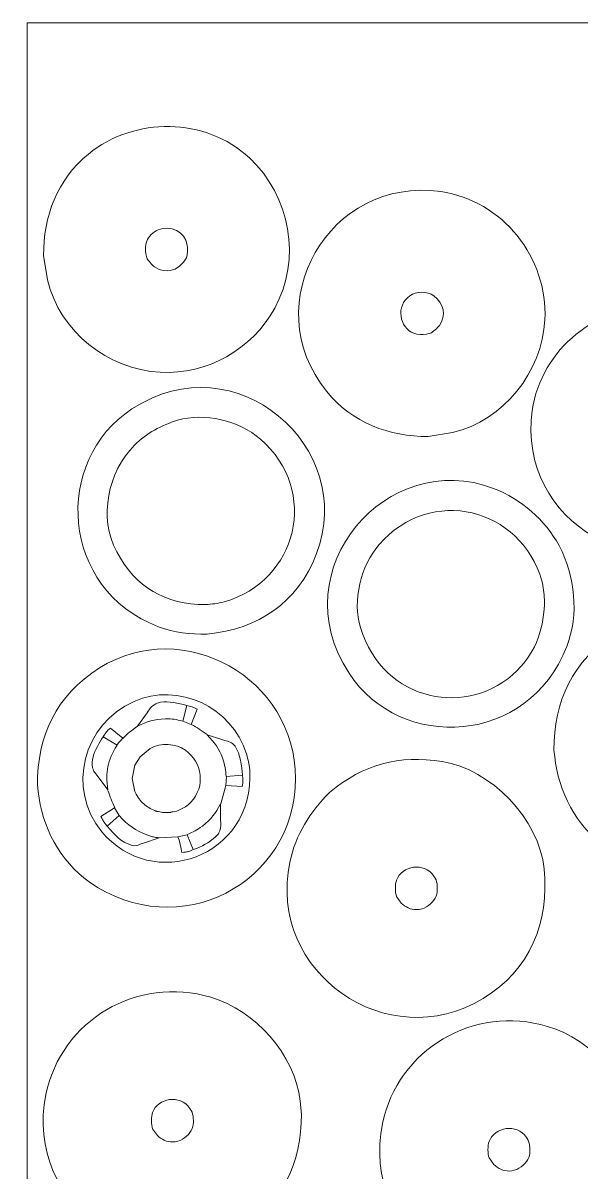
# Model space of a CAD drawing. Header units: centimetres. Extents: x -85 to 60, y -31 to -1.
# Drawn here: x 38.76 to 48.38, y -20.72 to -0.94 of the extents above; entities that cross this region are included whole.
import ezdxf

# ---------------------------------------------------------------- set-up
doc = ezdxf.new("R2010")
doc.units = ezdxf.units.CM
doc.header["$MEASUREMENT"] = 0
doc.layers.add('Camada 1', color=7, linetype='Continuous')

msp = doc.modelspace()

# ---------------------------------------------------------------- linework, layer by layer
at = {"layer": 'Camada 1', "color": 3, "lineweight": 0}
msp.add_lwpolyline([(38.83166, -30.63638), (59.83166, -30.63638), (59.83166, -0.93638), (38.83166, -0.93638), (38.83166, -30.63638)], close=True, dxfattribs=at)
at = {"layer": 'Camada 1', "color": 3, "lineweight": 9}
for points, knots in [([(39.11382, -4.94036), (39.11382, -4.27059), (39.34455, -3.63072), (39.88652, -3.1924), (39.88652, -3.1924), (40.68303, -2.54822), (41.90288, -2.55234), (42.66224, -3.25991), (42.66224, -3.25991), (43.36479, -3.91455), (43.56264, -5.00494), (43.09733, -5.84807), (43.09733, -5.84807), (42.70584, -6.55744), (41.93808, -6.99446), (41.12433, -6.95087), (41.12433, -6.95087), (40.22331, -6.90262), (39.39207, -6.24773), (39.18134, -5.36044), (39.18134, -5.36044), (39.18134, -5.36044), (39.11382, -4.94036), (39.11382, -4.94036)], [0, 0, 0, 0, 0.14285714, 0.14285714, 0.14285714, 0.14285714, 0.28571429, 0.28571429, 0.28571429, 0.28571429, 0.42857143, 0.42857143, 0.42857143, 0.42857143, 0.57142857, 0.57142857, 0.57142857, 0.57142857, 0.71428571, 0.71428571, 0.71428571, 0.71428571, 1, 1, 1, 1]), ([(45.74135, -8.05608), (45.07139, -8.05608), (44.43203, -7.82536), (43.99343, -7.28338), (43.99343, -7.28338), (42.76276, -5.76262), (44.04159, -3.56611), (45.95893, -3.84003), (45.95893, -3.84003), (47.02104, -3.99177), (47.80918, -4.97467), (47.75185, -6.04556), (47.75185, -6.04556), (47.70363, -6.94642), (47.04877, -7.77804), (46.16147, -7.98856), (46.16147, -7.98856), (46.16147, -7.98856), (45.74135, -8.05608), (45.74135, -8.05608)], [0, 0, 0, 0, 0.16666667, 0.16666667, 0.16666667, 0.16666667, 0.33333333, 0.33333333, 0.33333333, 0.33333333, 0.5, 0.5, 0.5, 0.5, 0.66666667, 0.66666667, 0.66666667, 0.66666667, 1, 1, 1, 1]), ([(51.75136, -7.82675), (51.75136, -8.49659), (51.52066, -9.13625), (50.97867, -9.57467), (50.97867, -9.57467), (49.45772, -10.80495), (47.26144, -9.52681), (47.5353, -7.60917), (47.5353, -7.60917), (47.687, -6.54699), (48.67002, -5.75902), (49.74086, -5.81623), (49.74086, -5.81623), (50.64167, -5.86437), (51.4734, -6.51939), (51.68385, -7.40663), (51.68385, -7.40663), (51.68385, -7.40663), (51.75136, -7.82675), (51.75136, -7.82675)], [0, 0, 0, 0, 0.16666667, 0.16666667, 0.16666667, 0.16666667, 0.33333333, 0.33333333, 0.33333333, 0.33333333, 0.5, 0.5, 0.5, 0.5, 0.66666667, 0.66666667, 0.66666667, 0.66666667, 1, 1, 1, 1]), ([(41.93494, -11.46026), (41.63957, -11.46026), (41.36669, -11.43733), (41.09472, -11.33274), (41.09472, -11.33274), (39.3945, -10.67889), (39.27272, -8.47237), (40.63709, -7.58182), (40.63709, -7.58182), (42.437, -6.407), (44.51793, -8.25212), (43.81791, -10.07245), (43.81791, -10.07245), (43.48711, -10.93264), (42.81012, -11.3665), (41.93494, -11.46026)], [0, 0, 0, 0, 0.2, 0.2, 0.2, 0.2, 0.4, 0.4, 0.4, 0.4, 0.6, 0.6, 0.6, 0.6, 1, 1, 1, 1]), ([(41.90492, -10.95016), (41.21181, -10.95016), (40.70134, -10.65331), (40.37454, -10.04242), (40.37454, -10.04242), (40.05706, -9.44896), (40.22296, -8.66493), (40.6821, -8.20447), (40.6821, -8.20447), (40.88841, -7.99756), (41.14691, -7.86139), (41.42481, -7.77687), (41.42481, -7.77687), (41.88183, -7.63788), (42.48832, -7.78428), (42.85014, -8.09944), (42.85014, -8.09944), (43.87942, -8.99599), (43.48313, -10.53984), (42.2275, -10.90515), (42.2275, -10.90515), (42.11738, -10.93262), (42.01589, -10.94005), (41.90492, -10.95016)], [0, 0, 0, 0, 0.14285714, 0.14285714, 0.14285714, 0.14285714, 0.28571429, 0.28571429, 0.28571429, 0.28571429, 0.42857143, 0.42857143, 0.42857143, 0.42857143, 0.57142857, 0.57142857, 0.57142857, 0.57142857, 0.71428571, 0.71428571, 0.71428571, 0.71428571, 1, 1, 1, 1]), ([(48.00109, -9.93285), (48.27082, -10.47221), (48.34582, -11.10862), (48.12862, -11.67328), (48.12862, -11.67328), (47.47465, -13.37343), (45.26855, -13.49541), (44.37767, -12.13086), (44.37767, -12.13086), (43.20172, -10.32968), (45.04967, -8.25045), (46.86829, -8.9501), (46.86829, -8.9501), (47.3619, -9.13998), (47.74147, -9.4876), (48.00109, -9.93285)], [0, 0, 0, 0, 0.2, 0.2, 0.2, 0.2, 0.4, 0.4, 0.4, 0.4, 0.6, 0.6, 0.6, 0.6, 1, 1, 1, 1]), ([(47.74602, -10.86306), (47.74602, -11.33116), (47.61016, -11.7501), (47.2734, -12.08586), (47.2734, -12.08586), (46.45444, -12.90242), (44.96928, -12.64676), (44.57273, -11.3432), (44.57273, -11.3432), (44.43371, -10.88622), (44.5802, -10.27961), (44.89534, -9.91781), (44.89534, -9.91781), (45.79116, -8.88933), (47.33545, -9.28392), (47.70102, -10.54048), (47.70102, -10.54048), (47.72854, -10.65078), (47.73594, -10.75192), (47.74602, -10.86306)], [0, 0, 0, 0, 0.16666667, 0.16666667, 0.16666667, 0.16666667, 0.33333333, 0.33333333, 0.33333333, 0.33333333, 0.5, 0.5, 0.5, 0.5, 0.66666667, 0.66666667, 0.66666667, 0.66666667, 1, 1, 1, 1]), ([(47.90736, -13.45799), (47.90736, -12.6213), (48.22465, -11.91159), (48.98013, -11.43999), (48.98013, -11.43999), (50.42947, -10.53528), (52.35596, -11.61851), (52.35596, -13.34544), (52.35596, -13.34544), (52.35596, -15.15239), (50.33844, -16.20336), (48.80007, -15.12338), (48.80007, -15.12338), (48.29734, -14.77045), (47.98182, -14.16535), (47.92238, -13.57051), (47.92238, -13.57051), (47.92238, -13.57051), (47.90736, -13.45799), (47.90736, -13.45799)], [0, 0, 0, 0, 0.16666667, 0.16666667, 0.16666667, 0.16666667, 0.33333333, 0.33333333, 0.33333333, 0.33333333, 0.5, 0.5, 0.5, 0.5, 0.66666667, 0.66666667, 0.66666667, 0.66666667, 1, 1, 1, 1]), ([(39.00736, -14.05799), (39.00736, -13.2213), (39.32466, -12.51159), (40.08014, -12.03999), (40.08014, -12.03999), (41.52948, -11.13528), (43.45597, -12.21851), (43.45597, -13.94544), (43.45597, -13.94544), (43.45597, -15.75239), (41.43844, -16.80336), (39.90008, -15.72338), (39.90008, -15.72338), (39.39735, -15.37045), (39.08182, -14.76535), (39.02239, -14.17051), (39.02239, -14.17051), (39.02239, -14.17051), (39.00736, -14.05799), (39.00736, -14.05799)], [0, 0, 0, 0, 0.16666667, 0.16666667, 0.16666667, 0.16666667, 0.33333333, 0.33333333, 0.33333333, 0.33333333, 0.5, 0.5, 0.5, 0.5, 0.66666667, 0.66666667, 0.66666667, 0.66666667, 1, 1, 1, 1]), ([(44.04088, -14.18413), (44.6413, -13.69293), (45.2312, -13.53678), (45.98384, -13.65153), (45.98384, -13.65153), (46.81816, -13.77874), (47.65439, -14.64572), (47.73928, -15.49699), (47.73928, -15.49699), (47.83091, -16.4159), (47.49843, -17.24396), (46.68902, -17.73254), (46.68902, -17.73254), (45.04183, -18.72681), (42.96308, -17.29246), (43.35819, -15.38444), (43.35819, -15.38444), (43.45597, -14.91229), (43.70347, -14.52154), (44.04088, -14.18413)], [0, 0, 0, 0, 0.16666667, 0.16666667, 0.16666667, 0.16666667, 0.33333333, 0.33333333, 0.33333333, 0.33333333, 0.5, 0.5, 0.5, 0.5, 0.66666667, 0.66666667, 0.66666667, 0.66666667, 1, 1, 1, 1]), ([(43.55792, -19.72203), (43.55792, -20.55743), (43.23547, -21.27965), (42.48516, -21.73255), (42.48516, -21.73255), (40.83799, -22.72681), (38.75919, -21.29249), (39.15433, -19.38445), (39.15433, -19.38445), (39.41903, -18.10628), (40.72649, -17.33443), (41.99756, -17.71153), (41.99756, -17.71153), (42.76373, -17.93883), (43.44096, -18.68529), (43.53542, -19.497), (43.53542, -19.497), (43.53542, -19.497), (43.55792, -19.72203), (43.55792, -19.72203)], [0, 0, 0, 0, 0.16666667, 0.16666667, 0.16666667, 0.16666667, 0.33333333, 0.33333333, 0.33333333, 0.33333333, 0.5, 0.5, 0.5, 0.5, 0.66666667, 0.66666667, 0.66666667, 0.66666667, 1, 1, 1, 1]), ([(49.35793, -20.22202), (49.35793, -21.05744), (49.03547, -21.77959), (48.28516, -22.23254), (48.28516, -22.23254), (46.63803, -23.22687), (44.55918, -21.7924), (44.95434, -19.88444), (44.95434, -19.88444), (45.21906, -18.60627), (46.52644, -17.83441), (47.79757, -18.21152), (47.79757, -18.21152), (48.56374, -18.43882), (49.24096, -19.18528), (49.33542, -19.99699), (49.33542, -19.99699), (49.33542, -19.99699), (49.35793, -20.22202), (49.35793, -20.22202)], [0, 0, 0, 0, 0.16666667, 0.16666667, 0.16666667, 0.16666667, 0.33333333, 0.33333333, 0.33333333, 0.33333333, 0.5, 0.5, 0.5, 0.5, 0.66666667, 0.66666667, 0.66666667, 0.66666667, 1, 1, 1, 1])]:
    msp.add_open_spline(points, degree=3, knots=knots, dxfattribs=at)
at = {"layer": 'Camada 1', "lineweight": 9}
for points, knots in [([(40.87676, -4.91032), (40.86987, -4.84136), (40.86654, -4.75917), (40.89177, -4.69277), (40.89177, -4.69277), (40.92068, -4.61669), (41.00522, -4.53011), (41.08682, -4.49774), (41.08682, -4.49774), (41.2985, -4.41376), (41.55192, -4.52639), (41.58946, -4.76028), (41.58946, -4.76028), (41.59856, -4.81697), (41.59626, -4.92464), (41.57446, -4.97787), (41.57446, -4.97787), (41.54848, -5.0413), (41.44526, -5.14313), (41.3794, -5.17293), (41.3794, -5.17293), (41.27262, -5.22125), (41.12666, -5.2088), (41.02679, -5.1354), (41.02679, -5.1354), (40.98293, -5.10317), (40.91048, -5.02352), (40.89177, -4.97787), (40.89177, -4.97787), (40.89177, -4.97787), (40.87676, -4.91032), (40.87676, -4.91032)], [0, 0, 0, 0, 0.11111111, 0.11111111, 0.11111111, 0.11111111, 0.22222222, 0.22222222, 0.22222222, 0.22222222, 0.33333333, 0.33333333, 0.33333333, 0.33333333, 0.44444444, 0.44444444, 0.44444444, 0.44444444, 0.55555556, 0.55555556, 0.55555556, 0.55555556, 0.66666667, 0.66666667, 0.66666667, 0.66666667, 0.77777778, 0.77777778, 0.77777778, 0.77777778, 1, 1, 1, 1]), ([(45.71136, -6.29313), (45.6424, -6.30003), (45.56021, -6.30334), (45.4938, -6.27812), (45.4938, -6.27812), (45.24851, -6.18494), (45.17664, -5.80663), (45.42629, -5.63296), (45.42629, -5.63296), (45.53329, -5.55853), (45.7237, -5.54833), (45.83889, -5.63296), (45.83889, -5.63296), (46.01164, -5.75991), (46.05689, -5.97914), (45.93643, -6.1431), (45.93643, -6.1431), (45.90424, -6.18692), (45.82453, -6.25941), (45.77887, -6.27812), (45.77887, -6.27812), (45.77887, -6.27812), (45.71136, -6.29313), (45.71136, -6.29313)], [0, 0, 0, 0, 0.14285714, 0.14285714, 0.14285714, 0.14285714, 0.28571429, 0.28571429, 0.28571429, 0.28571429, 0.42857143, 0.42857143, 0.42857143, 0.42857143, 0.57142857, 0.57142857, 0.57142857, 0.57142857, 0.71428571, 0.71428571, 0.71428571, 0.71428571, 1, 1, 1, 1]), ([(41.01788, -12.67763), (40.95079, -12.72235), (40.95844, -12.7265), (40.89783, -12.81269), (40.89783, -12.81269), (40.89783, -12.81269), (40.73278, -13.04521), (40.73278, -13.04521), (40.73278, -13.04521), (40.90208, -12.96055), (41.01712, -12.92521), (41.21294, -12.91767), (41.21294, -12.91767), (41.33776, -12.91286), (41.39442, -12.92783), (41.513, -12.95519), (41.513, -12.95519), (41.513, -12.95519), (41.58051, -12.68514), (41.58051, -12.68514), (41.58051, -12.68514), (41.43448, -12.65385), (41.27397, -12.60683), (41.1304, -12.63263), (41.1304, -12.63263), (41.07319, -12.64291), (41.06331, -12.65167), (41.01788, -12.67763)], [0, 0, 0, 0, 0.125, 0.125, 0.125, 0.125, 0.25, 0.25, 0.25, 0.25, 0.375, 0.375, 0.375, 0.375, 0.5, 0.5, 0.5, 0.5, 0.625, 0.625, 0.625, 0.625, 0.75, 0.75, 0.75, 0.75, 1, 1, 1, 1]), ([(39.96009, -13.75791), (39.98412, -13.84187), (39.98761, -13.82423), (40.05763, -13.91544), (40.05763, -13.91544), (40.05763, -13.91544), (40.22265, -14.14047), (40.22265, -14.14047), (40.22265, -14.14047), (40.17319, -13.81849), (40.21626, -13.64881), (40.38021, -13.36778), (40.38021, -13.36778), (40.38021, -13.36778), (40.14016, -13.22528), (40.14016, -13.22528), (40.14016, -13.22528), (40.06944, -13.33135), (40.00362, -13.44691), (39.96762, -13.57037), (39.96762, -13.57037), (39.94566, -13.64569), (39.95086, -13.68397), (39.96009, -13.75791)], [0, 0, 0, 0, 0.14285714, 0.14285714, 0.14285714, 0.14285714, 0.28571429, 0.28571429, 0.28571429, 0.28571429, 0.42857143, 0.42857143, 0.42857143, 0.42857143, 0.57142857, 0.57142857, 0.57142857, 0.57142857, 0.71428571, 0.71428571, 0.71428571, 0.71428571, 1, 1, 1, 1]), ([(42.37572, -13.34528), (42.30009, -13.29488), (42.30394, -13.30938), (42.20317, -13.27777), (42.20317, -13.27777), (42.20317, -13.27777), (41.9331, -13.19525), (41.9331, -13.19525), (41.9331, -13.19525), (42.06315, -13.32537), (42.13875, -13.42953), (42.20317, -13.60788), (42.20317, -13.60788), (42.24048, -13.71116), (42.24766, -13.79928), (42.2632, -13.90794), (42.2632, -13.90794), (42.2632, -13.90794), (42.54076, -13.88544), (42.54076, -13.88544), (42.54076, -13.88544), (42.53028, -13.72841), (42.50586, -13.52372), (42.41323, -13.39029), (42.41323, -13.39029), (42.41323, -13.39029), (42.37572, -13.34528), (42.37572, -13.34528)], [0, 0, 0, 0, 0.125, 0.125, 0.125, 0.125, 0.25, 0.25, 0.25, 0.25, 0.375, 0.375, 0.375, 0.375, 0.5, 0.5, 0.5, 0.5, 0.625, 0.625, 0.625, 0.625, 0.75, 0.75, 0.75, 0.75, 1, 1, 1, 1]), ([(41.81307, -13.88544), (41.81307, -13.88544), (41.81307, -14.00544), (41.81307, -14.00544), (41.81307, -14.00544), (41.80344, -14.1599), (41.69266, -14.35005), (41.55801, -14.43307), (41.55801, -14.43307), (41.55801, -14.43307), (41.40798, -14.50809), (41.40798, -14.50809), (41.40798, -14.50809), (41.40798, -14.50809), (41.34796, -14.51559), (41.34796, -14.51559), (41.34796, -14.51559), (41.26863, -14.53041), (41.32936, -14.53061), (41.22792, -14.53061), (41.22792, -14.53061), (41.12491, -14.53061), (41.18731, -14.53027), (41.11539, -14.51559), (41.11539, -14.51559), (41.04237, -14.50069), (41.09574, -14.52542), (41.00287, -14.48559), (41.00287, -14.48559), (40.9237, -14.45165), (40.882, -14.41892), (40.81532, -14.35807), (40.81532, -14.35807), (40.77282, -14.31927), (40.70992, -14.22306), (40.68777, -14.17051), (40.68777, -14.17051), (40.68777, -14.17051), (40.64276, -13.94544), (40.64276, -13.94544), (40.64276, -13.94544), (40.64276, -13.94544), (40.68777, -13.7129), (40.68777, -13.7129), (40.68777, -13.7129), (40.68777, -13.7129), (40.77778, -13.57037), (40.77778, -13.57037), (40.77778, -13.57037), (40.77778, -13.57037), (40.95034, -13.42782), (40.95034, -13.42782), (40.95034, -13.42782), (41.13439, -13.32813), (41.39294, -13.33457), (41.55801, -13.45783), (41.55801, -13.45783), (41.71214, -13.57292), (41.78938, -13.69657), (41.81307, -13.88544)], [0, 0, 0, 0, 0.0625, 0.0625, 0.0625, 0.0625, 0.125, 0.125, 0.125, 0.125, 0.1875, 0.1875, 0.1875, 0.1875, 0.25, 0.25, 0.25, 0.25, 0.3125, 0.3125, 0.3125, 0.3125, 0.375, 0.375, 0.375, 0.375, 0.4375, 0.4375, 0.4375, 0.4375, 0.5, 0.5, 0.5, 0.5, 0.5625, 0.5625, 0.5625, 0.5625, 0.625, 0.625, 0.625, 0.625, 0.6875, 0.6875, 0.6875, 0.6875, 0.75, 0.75, 0.75, 0.75, 0.8125, 0.8125, 0.8125, 0.8125, 0.875, 0.875, 0.875, 0.875, 1, 1, 1, 1]), ([(42.15063, -14.84565), (42.17418, -14.76339), (42.16566, -14.75799), (42.16566, -14.65813), (42.16566, -14.65813), (42.16566, -14.65813), (42.16566, -14.38057), (42.16566, -14.38057), (42.16566, -14.38057), (42.06481, -14.55348), (42.0155, -14.63731), (41.85056, -14.76313), (41.85056, -14.76313), (41.74786, -14.84148), (41.70279, -14.85578), (41.58801, -14.91317), (41.58801, -14.91317), (41.58801, -14.91317), (41.69304, -15.16824), (41.69304, -15.16824), (41.69304, -15.16824), (41.8539, -15.11081), (41.95449, -15.05922), (42.08312, -14.9432), (42.08312, -14.9432), (42.13744, -14.88888), (42.12202, -14.91246), (42.15063, -14.84565)], [0, 0, 0, 0, 0.125, 0.125, 0.125, 0.125, 0.25, 0.25, 0.25, 0.25, 0.375, 0.375, 0.375, 0.375, 0.5, 0.5, 0.5, 0.5, 0.625, 0.625, 0.625, 0.625, 0.75, 0.75, 0.75, 0.75, 1, 1, 1, 1]), ([(40.65778, -15.10073), (40.74276, -15.10073), (40.7377, -15.09007), (40.83782, -15.05571), (40.83782, -15.05571), (40.83782, -15.05571), (41.10789, -14.9657), (41.10789, -14.9657), (41.10789, -14.9657), (41.0068, -14.95125), (41.01117, -14.95596), (40.91286, -14.92069), (40.91286, -14.92069), (40.69207, -14.84149), (40.56694, -14.74892), (40.41772, -14.58311), (40.41772, -14.58311), (40.41772, -14.58311), (40.20768, -14.76313), (40.20768, -14.76313), (40.20768, -14.76313), (40.35793, -14.92845), (40.43684, -15.03768), (40.65778, -15.10073)], [0, 0, 0, 0, 0.14285714, 0.14285714, 0.14285714, 0.14285714, 0.28571429, 0.28571429, 0.28571429, 0.28571429, 0.42857143, 0.42857143, 0.42857143, 0.42857143, 0.57142857, 0.57142857, 0.57142857, 0.57142857, 0.71428571, 0.71428571, 0.71428571, 0.71428571, 1, 1, 1, 1]), ([(45.89383, -15.75954), (45.90403, -15.8612), (45.90647, -15.94846), (45.84134, -16.03711), (45.84134, -16.03711), (45.77103, -16.13281), (45.6628, -16.20146), (45.54125, -16.20213), (45.54125, -16.20213), (45.44, -16.20268), (45.34959, -16.16049), (45.27869, -16.08962), (45.27869, -16.08962), (45.27869, -16.08962), (45.19617, -15.9771), (45.19617, -15.9771), (45.19617, -15.9771), (45.1687, -15.90999), (45.17044, -15.75979), (45.19617, -15.69202), (45.19617, -15.69202), (45.28924, -15.44689), (45.66754, -15.37472), (45.84134, -15.62451), (45.84134, -15.62451), (45.87747, -15.67645), (45.88199, -15.70622), (45.89383, -15.75954)], [0, 0, 0, 0, 0.125, 0.125, 0.125, 0.125, 0.25, 0.25, 0.25, 0.25, 0.375, 0.375, 0.375, 0.375, 0.5, 0.5, 0.5, 0.5, 0.625, 0.625, 0.625, 0.625, 0.75, 0.75, 0.75, 0.75, 1, 1, 1, 1]), ([(41.68997, -19.75955), (41.70017, -19.86121), (41.70261, -19.94847), (41.63748, -20.03712), (41.63748, -20.03712), (41.56717, -20.13282), (41.45894, -20.20147), (41.33739, -20.20214), (41.33739, -20.20214), (41.23616, -20.20269), (41.14571, -20.1605), (41.07483, -20.08963), (41.07483, -20.08963), (41.07483, -20.08963), (40.99231, -19.97711), (40.99231, -19.97711), (40.99231, -19.97711), (40.96483, -19.91003), (40.96657, -19.75977), (40.99231, -19.69203), (40.99231, -19.69203), (41.08549, -19.4468), (41.46373, -19.3748), (41.63748, -19.62452), (41.63748, -19.62452), (41.67361, -19.67646), (41.67813, -19.70623), (41.68997, -19.75955)], [0, 0, 0, 0, 0.125, 0.125, 0.125, 0.125, 0.25, 0.25, 0.25, 0.25, 0.375, 0.375, 0.375, 0.375, 0.5, 0.5, 0.5, 0.5, 0.625, 0.625, 0.625, 0.625, 0.75, 0.75, 0.75, 0.75, 1, 1, 1, 1]), ([(47.48997, -20.25954), (47.50017, -20.36122), (47.50263, -20.44844), (47.43747, -20.53711), (47.43747, -20.53711), (47.36712, -20.63283), (47.25898, -20.70146), (47.13739, -20.70213), (47.13739, -20.70213), (47.03617, -20.70268), (46.94569, -20.66048), (46.87483, -20.58962), (46.87483, -20.58962), (46.87483, -20.58962), (46.79231, -20.4771), (46.79231, -20.4771), (46.79231, -20.4771), (46.76483, -20.41002), (46.76657, -20.25976), (46.79231, -20.19202), (46.79231, -20.19202), (46.88544, -19.9469), (47.26362, -19.87468), (47.43747, -20.12451), (47.43747, -20.12451), (47.47362, -20.17647), (47.47813, -20.2062), (47.48997, -20.25954)], [0, 0, 0, 0, 0.125, 0.125, 0.125, 0.125, 0.25, 0.25, 0.25, 0.25, 0.375, 0.375, 0.375, 0.375, 0.5, 0.5, 0.5, 0.5, 0.625, 0.625, 0.625, 0.625, 0.75, 0.75, 0.75, 0.75, 1, 1, 1, 1])]:
    msp.add_open_spline(points, degree=3, knots=knots, dxfattribs=at)
at = {"layer": 'Camada 1', "color": 1, "lineweight": 9}
for points, knots in [([(42.66828, -13.7954), (42.74463, -15.321), (40.97754, -15.90133), (40.11766, -14.86068), (40.11766, -14.86068), (39.50556, -14.11989), (39.79374, -13.00515), (40.67277, -12.6176), (40.67277, -12.6176), (41.43506, -12.28152), (42.36141, -12.70914), (42.60828, -13.51783), (42.60828, -13.51783), (42.64599, -13.64138), (42.64872, -13.67155), (42.66828, -13.7954)], [0, 0, 0, 0, 0.2, 0.2, 0.2, 0.2, 0.4, 0.4, 0.4, 0.4, 0.6, 0.6, 0.6, 0.6, 1, 1, 1, 1]), ([(41.58051, -12.68514), (41.64842, -12.70454), (41.70162, -12.7173), (41.76055, -12.75265), (41.76055, -12.75265), (41.76055, -12.75265), (41.65552, -13.01522), (41.65552, -13.01522), (41.65552, -13.01522), (41.76811, -13.06524), (41.83056, -13.12112), (41.9331, -13.18776)], [0, 0, 0, 0, 0.25, 0.25, 0.25, 0.25, 0.5, 0.5, 0.5, 0.5, 1, 1, 1, 1]), ([(40.14016, -13.22528), (40.1975, -13.13922), (40.18987, -13.13747), (40.2677, -13.07522), (40.2677, -13.07522), (40.2677, -13.07522), (40.47772, -13.24778), (40.47772, -13.24778), (40.47772, -13.24778), (40.47772, -13.24778), (40.37269, -13.36778), (40.37269, -13.36778)], [0, 0, 0, 0, 0.25, 0.25, 0.25, 0.25, 0.5, 0.5, 0.5, 0.5, 1, 1, 1, 1]), ([(42.54282, -13.88544), (42.55684, -13.98333), (42.5511, -13.98564), (42.53534, -14.08049), (42.53534, -14.08049), (42.53534, -14.08049), (42.25776, -14.06549), (42.25776, -14.06549), (42.25776, -14.06549), (42.25776, -14.06549), (42.16774, -14.38057), (42.16774, -14.38057)], [0, 0, 0, 0, 0.25, 0.25, 0.25, 0.25, 0.5, 0.5, 0.5, 0.5, 1, 1, 1, 1]), ([(40.20768, -14.76313), (40.13628, -14.67751), (40.15618, -14.68739), (40.10264, -14.59812), (40.10264, -14.59812), (40.10264, -14.59812), (40.33521, -14.44808), (40.33521, -14.44808), (40.33521, -14.44808), (40.33521, -14.44808), (40.41772, -14.58311), (40.41772, -14.58311)], [0, 0, 0, 0, 0.25, 0.25, 0.25, 0.25, 0.5, 0.5, 0.5, 0.5, 1, 1, 1, 1]), ([(41.69304, -15.16824), (41.58696, -15.21371), (41.60823, -15.20232), (41.49799, -15.22077), (41.49799, -15.22077), (41.48629, -15.15835), (41.45883, -15.00745), (41.43048, -14.95069), (41.43048, -14.95069), (41.43048, -14.95069), (41.10789, -14.9657), (41.10789, -14.9657)], [0, 0, 0, 0, 0.25, 0.25, 0.25, 0.25, 0.5, 0.5, 0.5, 0.5, 1, 1, 1, 1])]:
    msp.add_open_spline(points, degree=3, knots=knots, dxfattribs=at)
for points in [[(40.73278, -13.04521), (40.61632, -13.12675), (40.57839, -13.15466), (40.47772, -13.25527)], [(41.65552, -13.01522), (41.65552, -13.01522), (41.513, -12.95519), (41.513, -12.95519)], [(42.25776, -14.06549), (42.25776, -14.06549), (42.26524, -13.90794), (42.26524, -13.90794)], [(40.22265, -14.148), (40.26422, -14.2622), (40.28788, -14.33844), (40.3427, -14.44808)], [(41.43048, -14.95069), (41.43048, -14.95069), (41.58801, -14.91317), (41.58801, -14.91317)]]:
    msp.add_open_spline(points, degree=3, dxfattribs=at)

doc.saveas('drawing.dxf')
